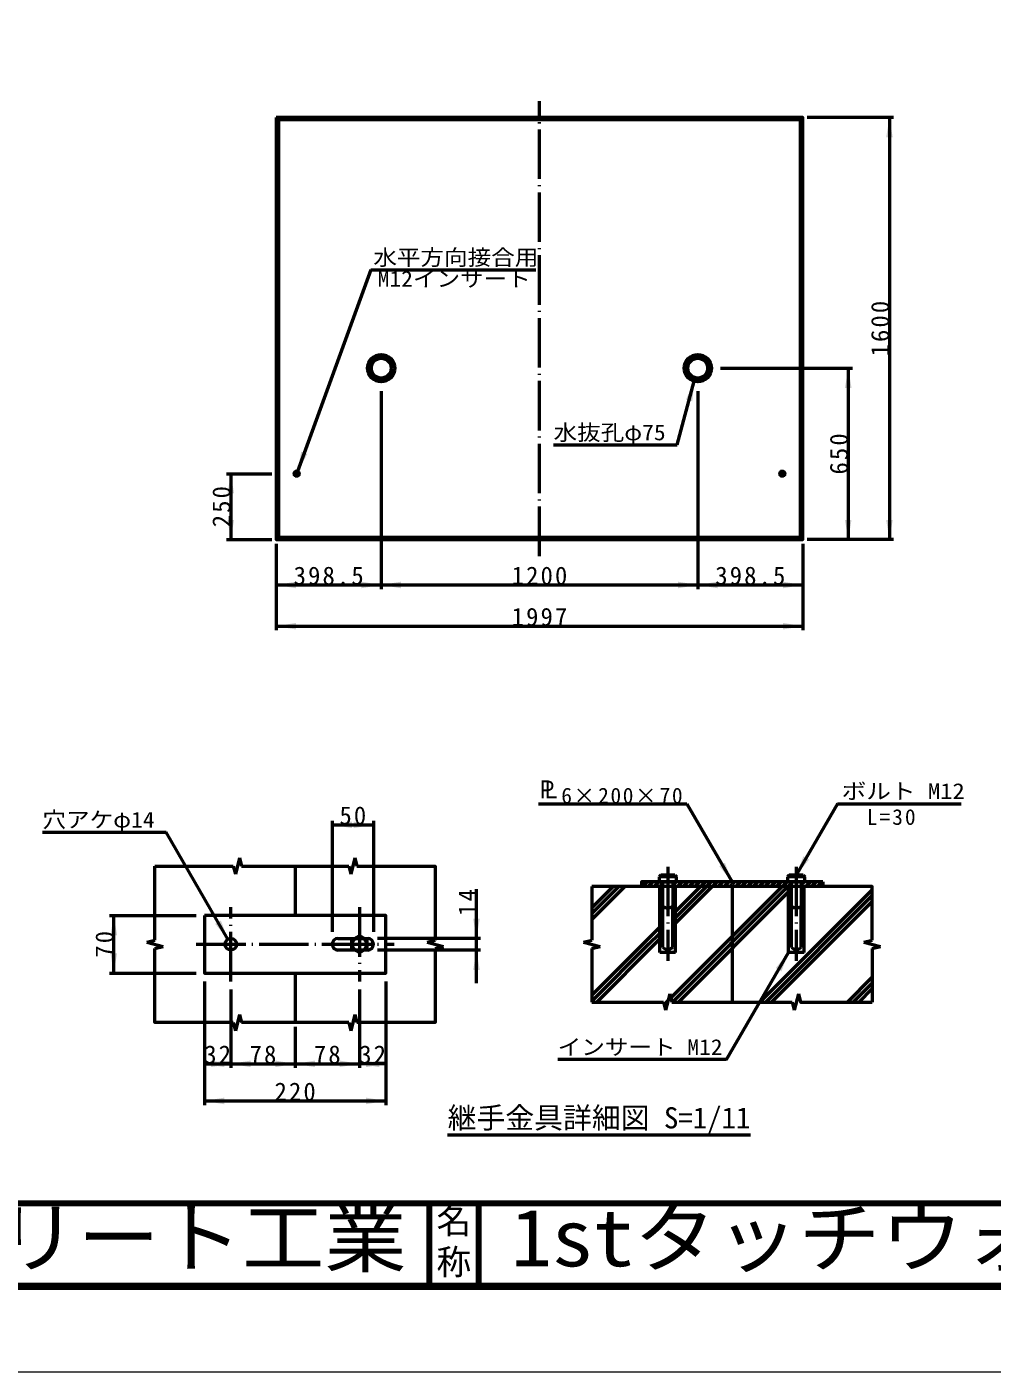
# Model space of a CAD drawing. Units: millimetres, scale not verified, with parts at other scales. Extents: x -2102 to 2102, y -1485 to 1485.
# Drawn here: x -1120 to 50, y -1485 to 147 of the extents above; entities that cross this region are included whole.
import ezdxf
from ezdxf.enums import TextEntityAlignment as Align

# ---------------------------------------------------------------- set-up
doc = ezdxf.new("R2010")
doc.units = ezdxf.units.MM
doc.header["$LTSCALE"] = 5
doc.linetypes.add('DASHED', pattern=[7.5, 6, -1.5])
doc.linetypes.add('LONG_DASHED_DOTTED', pattern=[15.25, 12, -1.5, 0.25, -1.5])
doc.layers.add('0-0_V-nasSTD', color=7, linetype='Continuous', lineweight=50)
doc.layers.add('0-1_0', color=7, linetype='Continuous', lineweight=100)
doc.styles.add('ＭＳ ゴシック', font='')
doc.styles.get('ＭＳ ゴシック').set_extended_font_data('MS Gothic')

msp = doc.modelspace()

# ---------------------------------------------------------------- linework, layer by layer
at = {"layer": '0-0_V-nasSTD', "linetype": 'LONG_DASHED_DOTTED'}
for p, q in [((-498.559, -495.134), (-498.559, 56.866)), ((-793.119, -399.934), (-793.119, -390.334)), ((-203.999, -399.934), (-203.999, -390.334)), ((-797.919, -395.134), (-788.319, -395.134)), ((-208.799, -395.134), (-199.199, -395.134)), ((-343.008, -872.056), (-343.008, -986.056)), ((-187.008, -872.056), (-187.008, -986.056)), ((-873.008, -1011.056), (-873.008, -921.056)), ((-717.008, -921.056), (-717.008, -1011.056)), ((-915.008, -966.056), (-675.008, -966.056))]:
    msp.add_line(p, q, dxfattribs=at)
at = {"layer": '0-0_V-nasSTD'}
for p, q in [((-818.079, 36.866), (-815.199, 33.986)), ((-815.199, 33.986), (-815.199, -472.254)), ((-181.919, 33.986), (-815.199, 33.986)), ((-181.919, 33.986), (-179.039, 36.866)), ((-181.919, -472.254), (-181.919, 33.986)), ((-69.039, 36.866), (-174.039, 36.866)), ((-74.039, 36.866), (-74.039, -475.134)), ((-703.154, -147.957), (-792.079, -392.277)), ((-703.154, -147.957), (-503.154, -147.957)), ((-279.039, -267.134), (-119.039, -267.134)), ((-124.039, -267.134), (-124.039, -475.134)), ((-331.53, -360.327), (-310.824, -283.052)), ((-690.559, -295.134), (-690.559, -535.134)), ((-306.559, -295.134), (-306.559, -535.134)), ((-481.53, -360.327), (-331.53, -360.327)), ((-878.079, -395.134), (-823.079, -395.134)), ((-873.079, -395.134), (-873.079, -475.134)), ((-815.199, -472.254), (-818.079, -475.134)), ((-815.199, -472.254), (-181.919, -472.254)), ((-181.919, -472.254), (-179.039, -475.134)), ((-878.079, -475.134), (-823.079, -475.134)), ((-818.079, -480.134), (-818.079, -585.134)), ((-179.039, -480.134), (-179.039, -585.134)), ((-69.039, -475.134), (-174.039, -475.134)), ((-818.079, -530.134), (-690.559, -530.134)), ((-690.559, -530.134), (-306.559, -530.134)), ((-306.559, -530.134), (-179.039, -530.134)), ((-818.079, -580.134), (-179.039, -580.134)), ((-499.627, -795.453), (-319.627, -795.453)), ((-319.627, -795.453), (-265.008, -890.056)), ((-137.008, -795.453), (-187.008, -882.056)), ((-137.008, -795.453), (12.992, -795.453)), ((-1101.508, -830.09), (-951.508, -830.09)), ((-876.508, -959.993), (-951.508, -830.09)), ((-750.008, -816.056), (-750.008, -951.056)), ((-750.008, -821.056), (-700.008, -821.056)), ((-700.008, -816.056), (-700.008, -951.056)), ((-862.508, -861.056), (-867.508, -881.056)), ((-862.508, -861.056), (-860.008, -871.056)), ((-722.508, -861.056), (-727.508, -881.056)), ((-722.508, -861.056), (-720.008, -871.056)), ((-965.008, -871.056), (-870.008, -871.056)), ((-965.008, -961.056), (-965.008, -871.056)), ((-870.008, -871.056), (-867.508, -881.056)), ((-860.008, -871.056), (-730.008, -871.056)), ((-795.008, -871.056), (-795.008, -931.056)), ((-730.008, -871.056), (-727.508, -881.056)), ((-435.008, -896.056), (-435.008, -961.056)), ((-409.304, -896.056), (-435.008, -921.759)), ((-402.233, -896.056), (-435.008, -928.83)), ((-395.162, -896.056), (-435.008, -935.902)), ((-373.949, -896.056), (-367.949, -890.056)), ((-366.878, -896.056), (-360.878, -890.056)), ((-359.807, -896.056), (-353.807, -890.056)), ((-351.508, -882.056), (-353.508, -884.056)), ((-332.508, -884.056), (-353.508, -884.056)), ((-352.736, -896.056), (-349.008, -892.328)), ((-352.508, -976.056), (-352.508, -896.056)), ((-334.508, -882.056), (-351.508, -882.056)), ((-349.008, -920.056), (-349.008, -890.056)), ((-204.243, -896.056), (-339.255, -1031.067)), ((-197.172, -896.056), (-337.172, -1036.056)), ((-332.593, -890.056), (-337.008, -894.47)), ((-337.008, -890.056), (-337.008, -920.056)), ((-334.508, -882.056), (-332.508, -884.056)), ((-333.508, -976.056), (-333.508, -896.056)), ((-303.238, -896.056), (-333.508, -926.325)), ((-296.167, -896.056), (-333.508, -933.397)), ((-289.096, -896.056), (-333.508, -940.468)), ((-331.522, -896.056), (-325.522, -890.056)), ((-324.451, -896.056), (-318.451, -890.056)), ((-317.38, -896.056), (-311.38, -890.056)), ((-310.309, -896.056), (-304.309, -890.056)), ((-303.238, -896.056), (-297.238, -890.056)), ((-296.167, -896.056), (-290.167, -890.056)), ((-289.096, -896.056), (-283.096, -890.056)), ((-282.025, -896.056), (-276.025, -890.056)), ((-274.954, -896.056), (-268.954, -890.056)), ((-267.883, -896.056), (-265.008, -893.181)), ((-261.883, -890.056), (-265.008, -893.181)), ((-265.008, -896.056), (-265.008, -1036.056)), ((-260.812, -896.056), (-254.812, -890.056)), ((-253.741, -896.056), (-247.741, -890.056)), ((-246.67, -896.056), (-240.67, -890.056)), ((-239.598, -896.056), (-233.598, -890.056)), ((-232.527, -896.056), (-226.527, -890.056)), ((-225.456, -896.056), (-219.456, -890.056)), ((-218.385, -896.056), (-212.385, -890.056)), ((-211.314, -896.056), (-205.314, -890.056)), ((-204.243, -896.056), (-198.243, -890.056)), ((-195.508, -882.056), (-197.508, -884.056)), ((-176.508, -884.056), (-197.508, -884.056)), ((-197.172, -896.056), (-193.008, -891.891)), ((-196.508, -976.056), (-196.508, -896.056)), ((-178.508, -882.056), (-195.508, -882.056)), ((-193.008, -920.056), (-193.008, -890.056)), ((-177.03, -890.056), (-181.008, -894.034)), ((-181.008, -890.056), (-181.008, -920.056)), ((-178.508, -882.056), (-176.508, -884.056)), ((-177.508, -976.056), (-177.508, -896.056)), ((-175.959, -896.056), (-169.959, -890.056)), ((-168.888, -896.056), (-162.888, -890.056)), ((-161.817, -896.056), (-155.817, -890.056)), ((-155.008, -890.056), (-155.008, -896.056)), ((-575.008, -959.056), (-575.008, -899.056)), ((-330.101, -1036.056), (-196.508, -902.463)), ((-231.106, -1036.056), (-95.008, -899.957)), ((-224.035, -1036.056), (-95.008, -907.029)), ((-349.008, -970.056), (-349.008, -920.056)), ((-337.008, -970.056), (-337.008, -920.056)), ((-216.964, -1036.056), (-95.008, -914.1)), ((-193.008, -970.056), (-193.008, -920.056)), ((-181.008, -970.056), (-181.008, -920.056)), ((-1020.008, -931.056), (-915.008, -931.056)), ((-1015.008, -1001.056), (-1015.008, -931.056)), ((-373.238, -966.056), (-352.508, -945.325)), ((-975.008, -963.556), (-965.008, -961.056)), ((-743.008, -959.056), (-723.07, -959.056)), ((-710.946, -959.056), (-707.008, -959.056)), ((-570.008, -959.056), (-695.008, -959.056)), ((-635.008, -963.556), (-625.008, -961.056)), ((-575.008, -973.056), (-575.008, -959.056)), ((-445.008, -963.556), (-435.008, -961.056)), ((-366.167, -966.056), (-352.508, -952.397)), ((-359.096, -966.056), (-352.508, -959.468)), ((-105.008, -963.556), (-95.008, -961.056)), ((-975.008, -963.556), (-955.008, -968.556)), ((-965.008, -971.056), (-955.008, -968.556)), ((-723.07, -973.056), (-743.008, -973.056)), ((-707.008, -973.056), (-710.946, -973.056)), ((-570.008, -973.056), (-695.008, -973.056)), ((-635.008, -963.556), (-615.008, -968.556)), ((-625.008, -971.056), (-615.008, -968.556)), ((-575.008, -1013.056), (-575.008, -973.056)), ((-445.008, -963.556), (-425.008, -968.556)), ((-373.238, -966.056), (-435.008, -1027.825)), ((-366.167, -966.056), (-435.008, -1034.897)), ((-435.008, -971.056), (-425.008, -968.556)), ((-434.739, -970.988), (-435.008, -971.257)), ((-435.008, -971.056), (-435.008, -1036.056)), ((-359.096, -966.056), (-429.096, -1036.056)), ((-333.508, -976.056), (-352.508, -976.056)), ((-271.508, -1105.959), (-196.508, -976.056)), ((-177.508, -976.056), (-196.508, -976.056)), ((-105.008, -963.556), (-85.008, -968.556)), ((-95.008, -971.056), (-85.008, -968.556)), ((-95.008, -971.056), (-95.008, -1036.056)), ((-86.096, -968.828), (-85.661, -968.392)), ((-1020.008, -1001.056), (-915.008, -1001.056)), ((-905.008, -1011.056), (-905.008, -1161.056)), ((-795.008, -1001.056), (-795.008, -1061.056)), ((-685.008, -1011.056), (-685.008, -1161.056)), ((-125.04, -1036.056), (-95.008, -1006.023)), ((-873.008, -1021.056), (-873.008, -1116.056)), ((-717.008, -1021.056), (-717.008, -1116.056)), ((-340.508, -1026.056), (-345.508, -1046.056)), ((-340.508, -1026.056), (-338.008, -1036.056)), ((-184.508, -1026.056), (-189.508, -1046.056)), ((-117.969, -1036.056), (-95.008, -1013.095)), ((-110.898, -1036.056), (-95.008, -1020.166)), ((-435.008, -1036.056), (-348.008, -1036.056)), ((-348.008, -1036.056), (-345.508, -1046.056)), ((-347.255, -1039.067), (-342.596, -1034.409)), ((-338.008, -1036.056), (-192.008, -1036.056)), ((-192.008, -1036.056), (-189.508, -1046.056)), ((-862.508, -1051.056), (-867.508, -1071.056)), ((-862.508, -1051.056), (-860.008, -1061.056)), ((-722.508, -1051.056), (-727.508, -1071.056)), ((-722.508, -1051.056), (-720.008, -1061.056)), ((-870.008, -1061.056), (-867.508, -1071.056)), ((-730.008, -1061.056), (-860.008, -1061.056)), ((-795.008, -1066.056), (-795.008, -1116.056)), ((-730.008, -1061.056), (-727.508, -1071.056)), ((-271.508, -1105.959), (-476.508, -1105.959)), ((-905.008, -1111.056), (-873.008, -1111.056)), ((-873.008, -1111.056), (-795.008, -1111.056)), ((-795.008, -1111.056), (-717.008, -1111.056)), ((-685.008, -1111.056), (-717.008, -1111.056)), ((-905.008, -1156.056), (-685.008, -1156.056)), ((-610.007, -1197.083), (-242.507, -1197.083))]:
    msp.add_line(p, q, dxfattribs=at)
at = {"layer": '0-0_V-nasSTD', "linetype": 'DASHED'}
for p, q in [((-723.07, -959.056), (-710.946, -959.056)), ((-710.946, -973.056), (-723.07, -973.056))]:
    msp.add_line(p, q, dxfattribs=at)
at = {"layer": '0-0_V-nasSTD', "lineweight": 100}
for p, q in [((-632.5, -1280), (-632.5, -1380)), ((-572.5, -1280), (-572.5, -1380)), ((-1997.5, -1380), (1997.5, -1380))]:
    msp.add_line(p, q, dxfattribs=at)
at = {"layer": '0-0_V-nasSTD', "lineweight": 18}
for points in [[(-2102.5, -1485), (-2102.5, 1485), (2102.5, 1485), (2102.5, -1485)], [(-2002.5, -1385), (-2002.5, 1385), (2002.5, 1385), (2002.5, -1385)]]:
    msp.add_lwpolyline(points, close=True, dxfattribs=at)
at = {"layer": '0-0_V-nasSTD'}
for points in [[(-818.079, 36.866), (-818.079, -475.134), (-179.039, -475.134), (-179.039, 36.866)], [(-905.008, -931.056), (-905.008, -1001.056), (-685.008, -1001.056), (-685.008, -931.056)]]:
    msp.add_lwpolyline(points, close=True, dxfattribs=at)
for points in [[(-720.008, -871.056), (-625.008, -871.056), (-625.008, -961.056)], [(-95.008, -961.056), (-95.008, -896.056), (-435.008, -896.056)], [(-155.008, -890.056), (-375.008, -890.056), (-375.008, -896.056)], [(-353.508, -884.056), (-353.508, -890.056), (-332.508, -890.056), (-332.508, -884.056)], [(-197.508, -884.056), (-197.508, -890.056), (-176.508, -890.056), (-176.508, -884.056)], [(-726.101, -960.806), (-717.008, -955.556), (-707.915, -960.806), (-707.915, -971.306)], [(-707.915, -971.306), (-717.008, -976.556), (-726.101, -971.306), (-726.101, -960.806)], [(-870.008, -1061.056), (-965.008, -1061.056), (-965.008, -971.056)], [(-625.008, -971.056), (-625.008, -1061.056), (-720.008, -1061.056)], [(-184.508, -1026.056), (-182.008, -1036.056), (-95.008, -1036.056)]]:
    msp.add_lwpolyline(points, dxfattribs=at)
for centre, radius in [((-690.559, -267.134), 16.48), ((-690.559, -267.134), 13.6), ((-690.559, -267.134), 12), ((-306.559, -267.134), 16.48), ((-306.559, -267.134), 13.6), ((-306.559, -267.134), 12), ((-793.119, -395.134), 3.04), ((-793.119, -395.134), 1.92), ((-793.119, -395.134), 1.6), ((-203.999, -395.134), 3.04), ((-203.999, -395.134), 1.92), ((-203.999, -395.134), 1.6), ((-873.008, -966.056), 7), ((-717.008, -966.056), 8.5)]:
    msp.add_circle(centre, radius, dxfattribs=at)
for centre, radius, start, end in [((-343.008, -910.618), 28.562, 68.4314, 111.5686), ((-187.008, -910.618), 28.562, 68.4314, 111.5686), ((-343.008, -912.056), 10, 233.1301, 306.8699), ((-187.008, -912.056), 10, 233.1301, 306.8699), ((-743.008, -966.056), 7, 90, 270), ((-707.008, -966.056), 7, 270, 90), ((-343.008, -962.056), 10, 233.1301, 306.8699), ((-187.008, -962.056), 10, 233.1301, 306.8699)]:
    msp.add_arc(centre, radius, start, end, dxfattribs=at)
for points in [[(-78.039, 12.866), (-74.039, 12.866), (-74.039, 36.866)], [(-74.039, 12.866), (-74.039, 36.866), (-70.039, 12.866)], [(-128.039, -291.134), (-124.039, -291.134), (-124.039, -267.134)], [(-124.039, -291.134), (-124.039, -267.134), (-120.039, -291.134)], [(-320.9, -305.199), (-317.036, -306.235), (-310.824, -283.052)], [(-317.036, -306.235), (-313.172, -307.27), (-310.824, -283.052)], [(-792.079, -392.277), (-787.629, -368.357), (-783.871, -369.725)], [(-792.079, -392.277), (-783.871, -369.725), (-780.112, -371.093)], [(-877.079, -419.134), (-873.079, -419.134), (-873.079, -395.134)], [(-873.079, -419.134), (-873.079, -395.134), (-869.079, -419.134)], [(-877.079, -451.134), (-873.079, -475.134), (-873.079, -451.134)], [(-873.079, -475.134), (-873.079, -451.134), (-869.079, -451.134)], [(-128.039, -451.134), (-124.039, -475.134), (-124.039, -451.134)], [(-124.039, -475.134), (-124.039, -451.134), (-120.039, -451.134)], [(-78.039, -451.134), (-74.039, -475.134), (-74.039, -451.134)], [(-74.039, -475.134), (-74.039, -451.134), (-70.039, -451.134)], [(-818.079, -530.134), (-794.079, -530.134), (-794.079, -526.134)], [(-818.079, -530.134), (-794.079, -534.134), (-794.079, -530.134)], [(-714.559, -530.134), (-714.559, -526.134), (-690.559, -530.134)], [(-714.559, -534.134), (-714.559, -530.134), (-690.559, -530.134)], [(-690.559, -530.134), (-666.559, -530.134), (-666.559, -526.134)], [(-690.559, -530.134), (-666.559, -534.134), (-666.559, -530.134)], [(-330.559, -530.134), (-330.559, -526.134), (-306.559, -530.134)], [(-330.559, -534.134), (-330.559, -530.134), (-306.559, -530.134)], [(-306.559, -530.134), (-282.559, -530.134), (-282.559, -526.134)], [(-306.559, -530.134), (-282.559, -534.134), (-282.559, -530.134)], [(-203.039, -530.134), (-203.039, -526.134), (-179.039, -530.134)], [(-203.039, -534.134), (-203.039, -530.134), (-179.039, -530.134)], [(-818.079, -580.134), (-794.079, -580.134), (-794.079, -576.134)], [(-818.079, -580.134), (-794.079, -584.134), (-794.079, -580.134)], [(-203.039, -580.134), (-203.039, -576.134), (-179.039, -580.134)], [(-203.039, -584.134), (-203.039, -580.134), (-179.039, -580.134)], [(-750.008, -821.056), (-726.008, -821.056), (-726.008, -817.056)], [(-750.008, -821.056), (-726.008, -825.056), (-726.008, -821.056)], [(-724.008, -821.056), (-724.008, -817.056), (-700.008, -821.056)], [(-724.008, -825.056), (-724.008, -821.056), (-700.008, -821.056)], [(-187.008, -882.056), (-178.472, -859.271), (-175.008, -861.271)], [(-187.008, -882.056), (-175.008, -861.271), (-171.544, -863.271)], [(-280.472, -871.271), (-277.008, -869.271), (-265.008, -890.056)], [(-277.008, -869.271), (-273.544, -867.271), (-265.008, -890.056)], [(-1019.008, -955.056), (-1015.008, -955.056), (-1015.008, -931.056)], [(-1015.008, -955.056), (-1015.008, -931.056), (-1011.008, -955.056)], [(-891.972, -941.209), (-888.508, -939.209), (-876.508, -959.993)], [(-888.508, -939.209), (-885.044, -937.209), (-876.508, -959.993)], [(-579.008, -935.056), (-575.008, -959.056), (-575.008, -935.056)], [(-575.008, -959.056), (-575.008, -935.056), (-571.008, -935.056)], [(-1019.008, -977.056), (-1015.008, -1001.056), (-1015.008, -977.056)], [(-1015.008, -1001.056), (-1015.008, -977.056), (-1011.008, -977.056)], [(-579.008, -997.056), (-575.008, -997.056), (-575.008, -973.056)], [(-575.008, -997.056), (-575.008, -973.056), (-571.008, -997.056)], [(-211.972, -994.84), (-208.508, -996.84), (-196.508, -976.056)], [(-208.508, -996.84), (-205.044, -998.84), (-196.508, -976.056)], [(-905.008, -1111.056), (-881.008, -1111.056), (-881.008, -1107.056)], [(-897.008, -1111.056), (-897.008, -1107.056), (-873.008, -1111.056)], [(-873.008, -1111.056), (-849.008, -1111.056), (-849.008, -1107.056)], [(-819.008, -1111.056), (-819.008, -1107.056), (-795.008, -1111.056)], [(-795.008, -1111.056), (-771.008, -1111.056), (-771.008, -1107.056)], [(-741.008, -1111.056), (-741.008, -1107.056), (-717.008, -1111.056)], [(-717.008, -1111.056), (-693.008, -1111.056), (-693.008, -1107.056)], [(-709.008, -1111.056), (-709.008, -1107.056), (-685.008, -1111.056)], [(-905.008, -1111.056), (-881.008, -1115.056), (-881.008, -1111.056)], [(-897.008, -1115.056), (-897.008, -1111.056), (-873.008, -1111.056)], [(-873.008, -1111.056), (-849.008, -1115.056), (-849.008, -1111.056)], [(-819.008, -1115.056), (-819.008, -1111.056), (-795.008, -1111.056)], [(-795.008, -1111.056), (-771.008, -1115.056), (-771.008, -1111.056)], [(-741.008, -1115.056), (-741.008, -1111.056), (-717.008, -1111.056)], [(-717.008, -1111.056), (-693.008, -1115.056), (-693.008, -1111.056)], [(-709.008, -1115.056), (-709.008, -1111.056), (-685.008, -1111.056)], [(-905.008, -1156.056), (-881.008, -1156.056), (-881.008, -1152.056)], [(-905.008, -1156.056), (-881.008, -1160.056), (-881.008, -1156.056)], [(-709.008, -1156.056), (-709.008, -1152.056), (-685.008, -1156.056)], [(-709.008, -1160.056), (-709.008, -1156.056), (-685.008, -1156.056)]]:
    msp.add_solid(points, dxfattribs=at)
at = {"layer": '0-1_0'}
msp.add_line((-1997.5, -1280), (1997.5, -1280), dxfattribs=at)

# ---------------------------------------------------------------- texts
at = {"layer": '0-0_V-nasSTD', "style": 'ＭＳ ゴシック'}
for s, height, width, p in [('水平方向接合用', 19.06, 1.1, (-700.154, -147.957)), ('M12インサート', 19.06, 1.1, (-694.904, -173.957)), ('水抜孔φ75', 19.06, 1.1, (-481.53, -360.327)), ('Ｐ', 21.63, 0.9, (-502.749, -795.453)), ('Ｌ', 21.63, 0.9, (-498.127, -795.453)), ('ボルト M12', 19.06, 1.15, (-132.008, -795.453)), ('穴アケφ14', 19.06, 1.1, (-1101.508, -830.09)), ('インサート M12', 19.06, 1.1, (-476.508, -1105.959)), ('(株)船生コンクリート工業', 69.65, 1.05, (-1856.5, -1377.45)), ('1stタッチウォールＦ型', 69.65, 1.05, (-533.25, -1377.53))]:
    msp.add_text(s, height=height, dxfattribs=dict(at, width=width)).set_placement(p, align=Align.BOTTOM_LEFT)
for s, height, p in [('継手金具詳細図 S=1/11', 25.66, (-610.007, -1197.083)), ('名', 30.79, (-623.518, -1326.001)), ('称', 30.79, (-623.524, -1375.99))]:
    msp.add_text(s, height=height, dxfattribs=at).set_placement(p, align=Align.BOTTOM_LEFT)
at = {"layer": '0-0_V-nasSTD', "char_height": 21.99, "attachment_point": 7, "rotation": 90, "style": 'ＭＳ ゴシック'}
for s, insert in [('\\T1.17;1600', (-74.039, -252.884)), ('\\T1.17;650', (-124.039, -396.134)), ('\\T1.17;250', (-873.079, -460.134)), ('\\T1.17;14', (-575.008, -931.556)), ('\\T1.17;70', (-1015.008, -982.306))]:
    msp.add_mtext(s, dxfattribs=dict(at, insert=insert))
at = {"layer": '0-0_V-nasSTD', "attachment_point": 7, "style": 'ＭＳ ゴシック'}
for s, insert, char_height in [('\\T1.17;398.5', (-796.819, -530.134), 21.99), ('\\T1.17;1200', (-532.309, -530.134), 21.99), ('\\T1.17;398.5', (-285.299, -530.134), 21.99), ('\\T1.17;1997', (-532.309, -580.134), 21.99), ('\\T1.15;6×200×70', (-472.127, -795.453), 19.06), ('\\T1.17;50', (-741.258, -821.056), 21.99), ('\\T1.19;L=30', (-101.539, -821.453), 19.06), ('\\T1.17;32', (-905.258, -1111.056), 21.99), ('\\T1.17;78', (-850.258, -1111.056), 21.99), ('\\T1.17;78', (-772.258, -1111.056), 21.99), ('\\T1.17;32', (-717.258, -1111.056), 21.99), ('\\T1.17;220', (-820.008, -1156.056), 21.99)]:
    msp.add_mtext(s, dxfattribs=dict(at, insert=insert, char_height=char_height))

doc.saveas('drawing.dxf')
